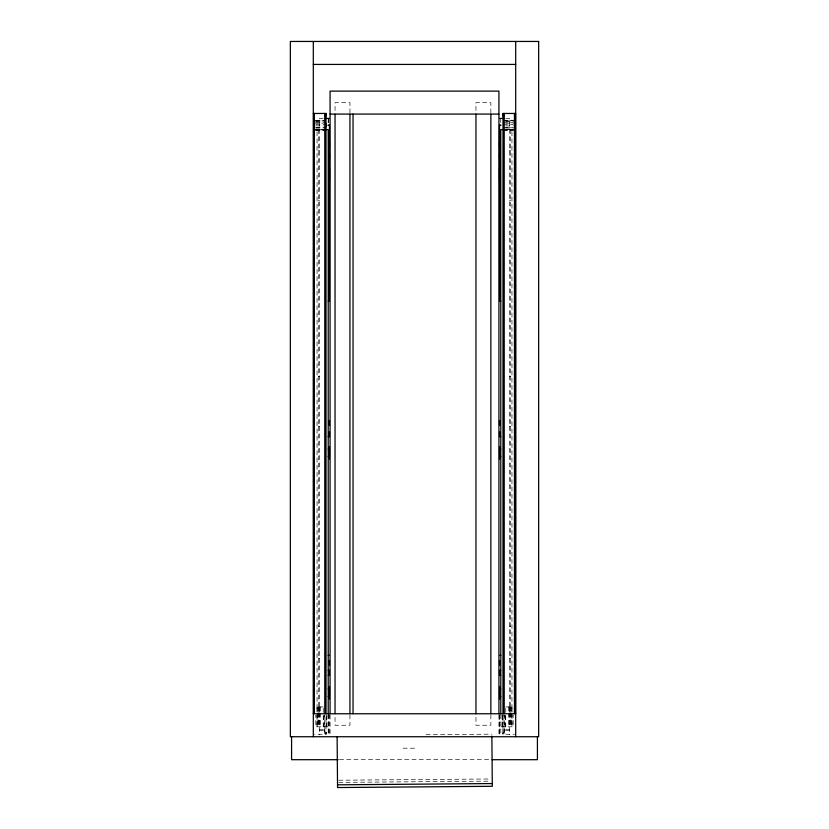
<?xml version="1.0" encoding="UTF-8"?>
<svg xmlns="http://www.w3.org/2000/svg" width="829" height="829" viewBox="0 0 829 829"><rect width="100%" height="100%" fill="white"/><g stroke="black" fill="none" stroke-linecap="round" stroke-linejoin="round"><path stroke-width="0.62" stroke-dasharray="4.14 3.11" d="M324.781 715.24L324.771 734.245L324.771 714.847M324.781 732.08L326.025 732.08L326.015 734.245L314.502 734.245M326.025 732.08L326.025 734.245L326.015 714.847M502.985 715.24L502.985 734.245L514.498 734.245M504.219 714.847L504.219 734.245L504.219 715.24M414.5 748.224L402.086 748.214M426.085 734.701L491.856 734.162M338.771 780.224L490.955 778.98M338.792 782.389L490.965 781.146M323.165 118.423L319.507 118.423L319.517 711.904M505.835 118.423L509.493 118.423L509.483 711.904M315.797 120.423L325.704 120.288M503.296 120.288L513.203 120.288M315.797 120.775L325.704 120.775M503.296 120.775L513.203 120.775M314.554 120.91L323.248 120.91M505.752 120.91L514.446 120.91M315.797 121.531L323.227 121.531M505.773 121.531L513.203 121.531M315.797 122.754L325.704 122.785M503.296 122.785L513.203 122.754M314.554 123.158L323.248 123.158M505.752 123.158L514.446 123.158M315.797 124.64L325.704 124.64M503.296 124.64L513.203 124.64M315.797 125.873L323.248 125.873M505.752 125.873L513.203 125.873M315.797 127.355L323.248 127.355M505.752 127.355L513.203 127.355M315.797 127.759L325.704 127.728M503.296 127.728L513.203 127.759M315.797 128.982L323.227 128.982M505.773 128.982L513.203 128.982M319.517 129.604L323.248 129.604M505.752 129.604L509.483 129.604M314.554 129.604L325.704 129.728M503.296 129.728L514.446 129.604M314.554 130.091L325.704 130.091M503.296 130.091L514.446 130.091M315.797 130.226L325.704 130.226M503.296 130.226L513.203 130.226M318.274 150.712L319.517 150.712M509.483 150.712L510.726 150.712M318.274 200.369L319.517 200.369M509.483 200.369L510.726 200.369M318.274 376.677L319.517 376.677M509.483 376.677L510.726 376.677M318.274 426.334L319.517 426.334M509.483 426.334L510.726 426.334M318.274 576.569L319.517 576.569M509.483 576.569L510.726 576.569M318.274 626.227L319.517 626.227M509.483 626.227L510.726 626.227M318.274 658.516L319.517 658.516M509.483 658.516L510.726 658.516M323.289 706.93L317.041 706.93L317.041 711.904L317.041 129.604M505.711 706.93L511.959 706.93L511.959 711.904L511.959 129.604M318.274 708.173L319.517 708.173M509.483 708.173L510.726 708.173M328.211 726.795L315.797 726.795L315.797 715.137M500.789 726.795L513.203 726.795L513.203 715.137M319.517 729.282L323.248 729.282M505.752 729.282L509.483 729.282M319.517 730.525L323.248 730.525L323.248 706.93M509.483 730.525L505.752 730.525L505.752 706.93M504.219 732.08L502.975 732.08L502.975 734.245L502.985 714.847M339.455 759.696L489.545 759.696M511.783 706.93L511.783 711.904M511.783 713.137L511.783 726.795M510.726 129.604L510.726 711.282M510.726 712.577L510.726 726.795M510.477 706.93L510.477 711.904M510.477 713.137L510.477 726.795M510.042 706.93L510.042 711.904M510.042 713.137L510.042 726.795M509.493 712.899L509.493 734.919M509.317 706.93L509.317 711.904M509.265 713.137L509.265 726.795M508.498 706.93L508.498 711.904M508.498 713.137L508.498 726.795M505.4 715.624L505.4 726.795M502.415 715.624L502.415 726.795M502.032 715.168L502.032 726.795M500.664 118.423L500.789 123.604M500.789 714.411L500.789 734.971M499.669 715.489L499.669 734.919M499.545 714.411L499.545 734.929M498.923 715.033L498.923 734.183M490.861 112.951L490.861 102.599L475.96 102.599L475.96 112.951M490.861 714.888L490.861 725.251L475.96 725.251L475.96 714.888M349.942 112.951L349.942 102.599L335.04 102.599L335.04 112.951M349.942 714.888L349.942 725.251L335.04 725.251L335.04 714.888M330.077 715.033L330.077 734.183M329.455 714.411L329.455 734.929M328.336 118.423L328.336 123.573M328.336 714.411L328.336 734.929M328.211 118.423L328.211 123.604M328.211 714.411L328.211 734.971M326.968 715.168L326.916 726.795M326.585 715.624L326.585 726.795M323.6 715.624L323.6 726.795M320.502 706.93L320.502 711.904M320.502 713.137L320.502 726.795M319.735 706.93L319.683 711.904M319.735 713.137L319.735 726.795M319.507 712.899L319.507 734.919M318.958 706.93L318.958 711.904M318.958 713.137L318.958 726.795M318.523 706.93L318.523 711.904M318.523 713.137L318.523 726.795M318.274 129.604L318.274 711.282M318.274 712.577L318.274 726.795M317.217 706.93L317.217 711.904M317.217 713.137L317.217 726.795M511.959 713.137L511.939 726.795L511.959 713.137M317.061 726.795L317.041 713.137L317.041 726.795"/><path stroke-width="1.24" d="M504.219 115.635L502.985 115.635L502.975 113.459L515.69 113.459M502.985 115.635L502.985 113.459L502.975 713.945M337.527 784.825L492.281 783.56M313.31 64.424L515.69 64.424M313.31 113.459L326.025 113.459L326.025 115.635L324.781 115.635M330.077 114.081L498.923 114.081M325.372 118.423L329.455 118.423M499.545 118.423L503.628 118.423M328.211 125.189L329.455 125.189L329.414 301.155L328.211 301.155M500.789 125.189L499.545 125.189L499.545 127.106L499.586 301.155L500.789 301.155M328.211 125.345L329.455 125.345M499.545 125.345L500.789 125.345M325.269 129.604L328.211 129.604L328.211 713.873M503.731 129.604L500.789 129.604L500.789 713.873M328.211 436.645L329.455 436.645L329.455 431.671M500.789 436.645L499.545 436.645L499.545 431.671M328.211 449.069L329.455 449.069M499.545 449.069L500.789 449.069M328.211 456.53L329.455 456.53M499.545 456.53L500.789 456.53M328.211 655.418L329.455 655.418M499.545 655.418L500.789 655.418M328.211 670.329L329.455 670.329L329.455 675.303L328.211 675.303M500.789 670.329L499.545 670.329L499.545 675.303L500.789 675.303M328.211 688.972L329.455 688.972M499.545 688.972L500.789 688.972M328.211 696.433L329.455 696.433M499.545 696.433L500.789 696.433M313.31 713.759L515.69 713.759M338.159 759.696L291.58 759.696L291.58 736.732M492.136 759.696L537.42 759.696L537.42 736.732M491.877 736.1L492.302 786.296L337.548 787.55L337.113 736.691M326.015 115.635L326.015 113.459L326.015 713.945M515.69 41.45L515.69 736.732M515.555 113.459L515.555 713.551M515.348 113.459L515.348 713.551M515.089 113.459L515.089 713.551M514.778 113.459L514.778 713.551M514.446 113.459L514.446 713.551M504.219 113.459L504.219 713.551M499.545 142.06L499.545 147.002M499.545 153.23L499.545 158.204M499.545 168.152L499.545 180.577M499.545 420.479L499.545 425.453M499.545 446.582L499.545 459.017M499.545 660.402L499.545 665.345M499.545 686.485L499.545 698.92M498.923 713.759L498.923 91.117L330.077 91.117L330.077 713.759M490.861 114.247L490.861 713.593M475.96 114.081L475.96 713.759M353.04 114.081L353.04 713.759M349.942 114.247L349.942 713.593M335.04 114.247L335.04 713.593M329.455 142.06L329.455 147.002M329.455 153.23L329.455 158.204M329.455 168.152L329.455 180.577M329.455 420.479L329.455 425.453M329.455 446.582L329.455 459.017M329.455 660.402L329.455 665.345M329.455 686.485L329.455 698.92M325.704 123.241L325.704 127.262M324.771 113.459L324.771 713.551M314.367 113.459L314.367 713.551M314.056 113.459L314.056 713.551M313.776 113.459L313.776 713.551M313.549 113.459L313.549 713.551M313.31 41.45L313.31 736.732M538.653 41.45L290.347 41.45L290.347 736.732L538.653 736.732L538.653 41.45"/></g></svg>
